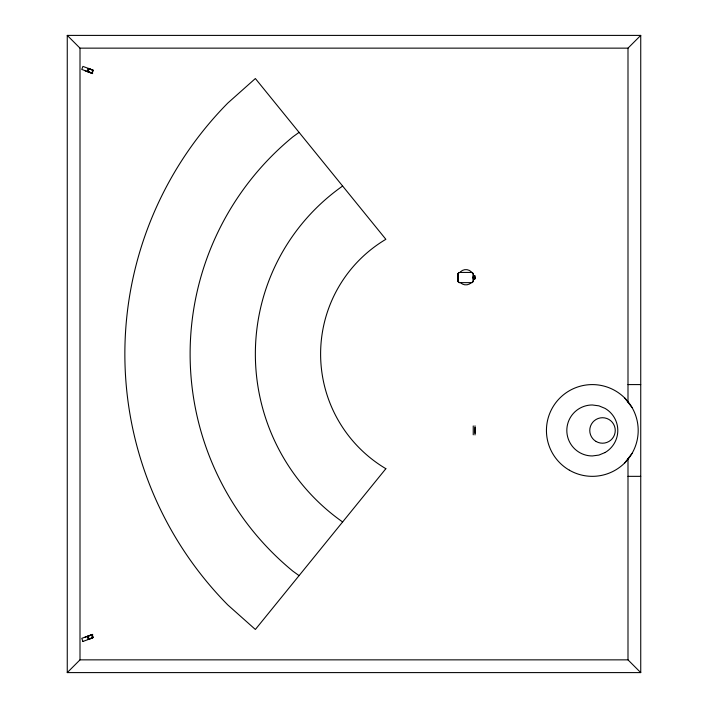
<?xml version="1.0" encoding="UTF-8"?>
<svg xmlns="http://www.w3.org/2000/svg" width="708" height="708" viewBox="0 0 708 708"><rect width="100%" height="100%" fill="white"/><g stroke="black" fill="none" stroke-linecap="round" stroke-linejoin="round"><path stroke-width="1.06" d="M473.599 277.005L473.599 278.067M473.679 277.536L473.767 275.5L473.856 277.271M474.617 277.005L474.617 278.067M474.714 277.023C475.227 275.686 474.599 282.474 474.696 277.536M87.146 71.437L88.261 68.357L93.27 70.313L92.235 73.163L87.181 71.402M473.351 277.801C473.165 280.226 473.139 274.863 473.351 277.271M473.856 277.801L473.82 279.51L473.687 277.801M474.705 277.271L474.785 275.5L474.873 277.536M474.873 277.801L474.785 278.554L474.714 278.049M473.696 277.023L473.767 276.518L473.847 277.023M473.847 278.049L473.794 278.518L473.696 278.049M93.208 70.366L88.766 68.72L87.712 71.517M85.128 637.156L92.748 634.368M85.11 70.853L92.686 73.614M92.598 69.986L82.907 66.393L81.765 69.428L91.509 72.977M89.084 68.862L88.031 71.632L92.208 73.092M91.916 73.048L92.96 70.198M89.066 639.005L93.208 637.474L88.27 639.483M624.757 462.908L632.04 453.403M457.81 273.713L459.076 272.438L472.218 272.438L473.484 273.713L473.484 281.359L472.218 282.634L459.076 282.634L457.81 281.359L457.81 273.713L459.519 272.438M471.776 282.634L473.041 281.359L473.041 273.713L471.776 272.438M67.26 35.4L80.004 48.144L627.996 48.144L640.74 35.4L67.26 35.4L67.26 672.6L640.74 672.6L640.74 35.4M67.26 672.6L80.004 659.856L80.004 48.144M474.687 431.128L474.687 429.8M299.077 132.378L292.9 136.83A280.819 280.819 0 0 0 292.9 571.17L299.077 575.622M91.456 634.819L81.783 638.342L82.907 641.448M92.226 634.766L87.765 636.359L88.757 639.174M82.942 641.439L92.589 637.926M474.51 430.375L475.041 430.269L474.537 430.234M473.041 273.713L473.484 273.713M457.81 281.359L459.519 282.634M473.041 281.359L473.484 281.359M627.996 384.586L640.74 384.586M627.996 476.342L640.74 476.342M80.004 659.856L627.996 659.856L640.74 672.6M474.502 430.234L475.041 430.269M88.102 636.262L89.075 639.058M91.491 634.819L92.606 637.899M624.757 398.02L632.04 407.525M92.244 634.678L93.279 637.527M91.925 634.793L92.96 637.643M87.155 636.448L88.243 639.439M627.996 48.144L627.996 402.25M627.996 458.678L627.996 659.856M475.068 427.482L475.068 429.862M475.068 430.898L475.068 433.269M475.015 425.809L475.015 434.942M473.236 425.924L473.236 434.827M458.253 273.713L458.253 281.359M342.628 521.955A205.258 205.258 0 0 1 342.628 186.045M471.298 282.642A7.646 7.646 0 0 1 460.483 282.642M460.483 271.828A7.646 7.646 0 0 1 471.298 271.828M474.192 277.271C474.263 280.793 474.493 274.952 474.192 277.271M385.86 468.696L255.367 629.465L227.834 604.968A357.319 357.319 0 0 1 227.834 103.032L255.367 78.535L385.86 239.304A133.431 133.431 0 0 0 385.86 468.696M605.057 452.536L598.906 455.085L592.313 455.952A25.488 25.488 0 0 1 566.825 430.464A25.488 25.488 0 0 1 592.313 404.976L598.906 405.843L605.057 408.392A25.488 25.488 0 0 1 605.057 452.536M569.374 470.192A45.878 45.878 0 0 0 638.191 430.464A45.878 45.878 0 0 0 569.374 390.736A45.878 45.878 0 0 0 569.374 470.192M596.136 441.5A12.744 12.744 0 0 0 615.252 430.464A12.744 12.744 0 0 0 596.136 419.428A12.744 12.744 0 0 0 596.136 441.5"/></g></svg>
